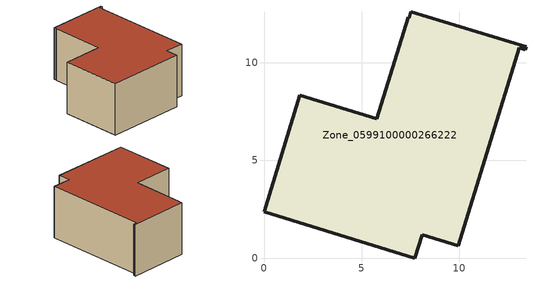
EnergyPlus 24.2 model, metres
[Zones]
Zone_0599100000266222
 floor ground (C_G): 7.44,12.29 7.52,12.59 13.4,10.81 13.36,10.66 13.05,10.75 9.93,0.62 8.09,1.19 7.72,0 0,2.37 1.84,8.33 5.77,7.12 7.38,12.31 z0
 wall outside (C_F): 1.84,8.33 0,2.37 7.72,0 8.09,1.19 9.93,0.62 13.05,10.75 13.36,10.66 13.4,10.81 7.52,12.59 7.44,12.29 7.38,12.31 5.77,7.12 1.84,8.33 z0:5.32
 roof outside (C_R): 7.52,12.59 7.44,12.29 7.38,12.31 5.77,7.12 1.84,8.33 0,2.37 7.72,0 8.09,1.19 9.93,0.62 13.05,10.75 13.36,10.66 13.4,10.81 z5.32
[BUILDING]
Pand.0599100000266222: North Axis=0; Terrain=City; Loads Convergence Tolerance Value=0.04; Temperature Convergence Tolerance Value=0.4; Solar Distribution=FullExterior; Maximum Number of Warmup Days=25; Minimum Number of Warmup Days=1
[Site:Location]
Rotterdam.The.Hague.AP_ZH_NLD Design_Conditions: Latitude=51.96; Longitude=4.45; Time Zone=1; Elevation=-4.5
[SITE:GROUNDTEMPERATURE:BUILDINGSURFACE]
18, 18, 18, 18, 18, 18, 18, 18, 18, 18, 18, 18
[MATERIAL] Thermal Absorptance=0.9; Solar Absorptance=0.7; Visible Absorptance=0.7
Name | Roughness | Thickness | Conductivity | Density | Specific Heat
G.TI.1975-1991 | MediumSmooth | 0.15 | 0.288461 | 540 | 1210
F.TI.1975-1991 | Rough | 0.3 | 0.230769 | 1920 | 840
R.TI.1975-1991 | MediumRough | 0.2 | 0.153846 | 1500 | 1000
[CONSTRUCTION]
C_G: G.TI.1975-1991
C_F: F.TI.1975-1991
C_R: R.TI.1975-1991
[ZONE]
Zone_0599100000266222: Type=1; Multiplier=1; Ceiling Height=Autocalculate; Volume=Autocalculate; Floor Area=autocalculate; Part of Total Floor Area=Yes
[ZONEINFILTRATION:DESIGNFLOWRATE]
Infil_Zone_0599100000266222: Zone or ZoneList or Space or SpaceList=Zone_0599100000266222; Schedule=AlwaysOn; Design Flow Rate Calculation Method=Flow/Area; Flow Rate per Floor Area=0.003; Constant Term Coefficient=1; Temperature Term Coefficient=0; Velocity Term Coefficient=0; Velocity Squared Term Coefficient=0
[HVACTEMPLATE:ZONE:IDEALLOADSAIRSYSTEM]
Zone_0599100000266222: Maximum Heating Supply Air Temperature=50; Minimum Cooling Supply Air Temperature=13; Maximum Heating Supply Air Humidity Ratio=0.0156; Minimum Cooling Supply Air Humidity Ratio=0.0077; Heating Limit=NoLimit; Cooling Limit=NoLimit; Dehumidification Control Type=ConstantSensibleHeatRatio; Cooling Sensible Heat Ratio=0.7; Dehumidification Setpoint=60; Humidification Control Type=None; Humidification Setpoint=30; Outdoor Air Method=None; Outdoor Air Flow Rate per Person=0.00944; Outdoor Air Flow Rate per Zone Floor Area=0; Outdoor Air Flow Rate per Zone=0; Demand Controlled Ventilation Type=None; Outdoor Air Economizer Type=NoEconomizer; Heat Recovery Type=None; Sensible Heat Recovery Effectiveness=0.7; Latent Heat Recovery Effectiveness=0.65
[ZONECONTROL:THERMOSTAT]
ThermostatControl_Zone_0599100000266222: Zone or ZoneList=Zone_0599100000266222; Control Type Schedule=DualSetpointControlType; Control 1=Thermostat_Zone_0599100000266222; Temperature Difference Between Cutout And Setpoint=0
[THERMOSTATSETPOINT:DUALSETPOINT]
Thermostat_Zone_0599100000266222: Heating Setpoint Temperature Schedule=HeatingSetpoint_Zone_0599100000266222; Cooling Setpoint Temperature Schedule=CoolingSetpoint_Zone_0599100000266222
[SCHEDULE:COMPACT]
HeatingSetpoint_Zone_0599100000266222: Through: 12/31, For: AllDays, Until: 24:00, 21
CoolingSetpoint_Zone_0599100000266222: Through: 12/31, For: AllDays, Until: 24:00, 24
DualSetpointControlType: Through: 12/31, For: AllDays, Until: 24:00, 4
AlwaysOn: Through: 12/31, For: AllDays, Until: 24:00, 1
